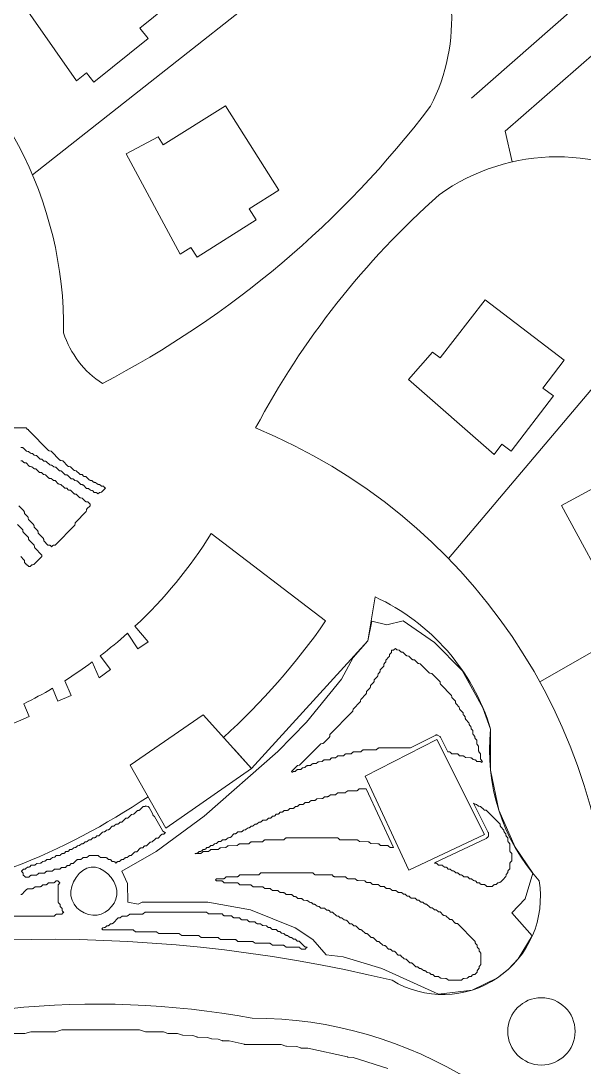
# Model space of a CAD drawing. Header units: inches. Extents: x 36 to 190, y -75 to 56.
# Drawn here: x 57.06 to 64.81, y 30.96 to 45.33 of the extents above; entities that cross this region are included whole.
import ezdxf

# ---------------------------------------------------------------- set-up
doc = ezdxf.new("R2010")
doc.units = ezdxf.units.IN
for name, color, linetype, lineweight in [('01_ORIGINAL_CAD', 7, 'Continuous', 20), ('02_APPROVED_PDF_OUTLINES', 7, 'Continuous', 15), ('03_ADDED_AREAS_SAME_COMPOSITION', 7, 'Continuous', 15), ('04_APPROVED_PERIMETER', 7, 'Continuous', 15)]:
    doc.layers.add(name, color=color, linetype=linetype, lineweight=lineweight)

# ---------------------------------------------------------------- blocks, each defined once
blk = doc.blocks.new('01_SCALLOP')
at = {"layer": '01_ORIGINAL_CAD'}
for points in [[(63.257, 44.272), (68.329, 48.719), (68.329, 49.231), (68.73, 49.6), (69.33, 49.6), (71.442, 51.512), (71.442, 50.696), (69.711, 49.177), (69.725, 48.651), (69.304, 48.218), (68.761, 48.218), (63.72, 43.82), (63.817, 43.397)], [(62.206, 47.145), (57.223, 43.22)], [(66.604, 42.276), (62.941, 37.945)], [(69.006, 38.995), (64.196, 36.253)], [(58.528, 36.918), (58.67, 36.704), (58.814, 36.799), (58.632, 37.014)], [(58.043, 36.524), (58.141, 36.305), (58.295, 36.419), (58.155, 36.608)], [(57.496, 36.162), (57.572, 35.985), (57.754, 36.063), (57.668, 36.267)], [(56.812, 35.811), (56.853, 35.634), (57.179, 35.773), (57.105, 35.949)], [(58.564, 35.106), (59.058, 34.241), (60.235, 35.059), (59.57, 35.799), (58.564, 35.106)]]:
    blk.add_lwpolyline(points, dxfattribs=at)
for points in [[(57.426, 45.973), (58.218, 46.601), (59.075, 45.534), (58.699, 45.232), (58.811, 45.092), (58.066, 44.493), (57.966, 44.618), (57.83, 44.508), (56.934, 45.791), (57.343, 46.076)], [(59.019, 43.63), (59.878, 44.165), (60.608, 43.006), (60.2, 42.749), (60.296, 42.598), (59.487, 42.088), (59.402, 42.222), (59.254, 42.129), (58.511, 43.505), (58.949, 43.742)], [(62.827, 40.702), (63.445, 41.502), (64.534, 40.672), (64.241, 40.288), (64.384, 40.18), (63.804, 39.42), (63.677, 39.516), (63.571, 39.377), (62.394, 40.407), (62.722, 40.782)], [(65.006, 38.799), (65.865, 39.334), (66.595, 38.175), (66.187, 37.918), (66.283, 37.767), (65.474, 37.257), (65.389, 37.391), (65.242, 37.298), (64.498, 38.674), (64.936, 38.911)], [(61.796, 34.957), (62.78, 35.461), (63.435, 34.152), (62.399, 33.663)]]:
    blk.add_lwpolyline(points, close=True, dxfattribs=at)
for points in [[(50.14, 46.014, -0.546754), (57.65, 41.045, 0.171391), (58.184, 40.351, 0.171391)], [(60.29, 39.74, -0.089338), (62.813, 42.944, -0.322066), (66.051, 42.944, -0.030946), (69.111, 38.833, -0.044664), (70.78, 33.554, -0.301674), (68.967, 31.144, -0.082145), (65.591, 31.078)], [(60.29, 39.74, -0.300089), (65.18, 32.538)], [(59.849, 35.488, 0.057164), (61.253, 37.088), (59.681, 38.289, -0.064319), (58.632, 37.014, -0.064319)], [(59.998, 35.322), (60.235, 35.059), (61.831, 36.816), (61.933, 37.418, -0.214593), (63.522, 35.602, 0.212382), (64.188, 33.517, -0.642649), (62.166, 32.15, 0.132984), (51.615, 31.858, -0.471407), (50.913, 32.245)], [(58.528, 36.918, -0.018836), (58.155, 36.608, -0.018836)], [(58.043, 36.524, -0.017658), (57.668, 36.267, -0.017658)], [(57.496, 36.162, -0.017305), (57.105, 35.949, -0.017305)], [(56.959, 33.703, 0.056142), (58.811, 34.673)], [(53.65, 30.945, -0.14301), (60.243, 31.63, -0.286424), (65.36, 28.431), (66.481, 23.89, -0.272091), (64.9, 18.954), (63.661, 17.533)]]:
    blk.add_lwpolyline(points, format="xyb", dxfattribs=at)
blk.add_circle((64.22, 31.448), 0.463, dxfattribs=at)
for centre, radius, start, end in [((60.387, 45.356), 2.599, 332.6099, 36.0186), ((51.961, 52.291), 13.465, 297.5281, 322.8549)]:
    blk.add_arc(centre, radius, start, end, dxfattribs=at)
at = {"layer": '02_APPROVED_PDF_OUTLINES'}
for points in [[(56.803, 39.742), (57.134, 39.742), (57.151, 39.725), (57.154, 39.723), (57.157, 39.721), (57.159, 39.719), (57.163, 39.718), (57.166, 39.718), (57.168, 39.718), (57.169, 39.713), (57.17, 39.709), (57.171, 39.706), (57.173, 39.703), (57.175, 39.7), (57.441, 39.432), (57.444, 39.43), (57.447, 39.428), (57.449, 39.426), (57.452, 39.425), (57.456, 39.425), (57.478, 39.421), (57.601, 39.298), (57.603, 39.296), (57.606, 39.294), (57.609, 39.292), (57.612, 39.291), (57.615, 39.291), (57.638, 39.287), (57.71, 39.215), (57.712, 39.213), (57.715, 39.211), (57.718, 39.21), (57.722, 39.209), (57.725, 39.208), (57.745, 39.206), (57.789, 39.162), (57.792, 39.159), (57.795, 39.158), (57.798, 39.156), (57.801, 39.155), (57.805, 39.155), (57.824, 39.153), (57.869, 39.108), (57.872, 39.106), (57.875, 39.104), (57.878, 39.102), (57.881, 39.101), (57.885, 39.101), (57.905, 39.099), (57.925, 39.079), (57.928, 39.077), (57.931, 39.075), (57.934, 39.074), (57.938, 39.073), (57.941, 39.073), (57.958, 39.072), (58.002, 39.028), (58.005, 39.025), (58.008, 39.024), (58.011, 39.022), (58.014, 39.021), (58.017, 39.02), (58.037, 39.019), (58.058, 38.999), (58.061, 38.997), (58.064, 38.995), (58.067, 38.994), (58.071, 38.993), (58.074, 38.992), (58.091, 38.991), (58.111, 38.972), (58.114, 38.97), (58.117, 38.968), (58.12, 38.967), (58.124, 38.966), (58.127, 38.965), (58.144, 38.965), (58.161, 38.947), (58.164, 38.945), (58.167, 38.943), (58.17, 38.942), (58.173, 38.941), (58.177, 38.94), (58.197, 38.938), (58.215, 38.92), (58.217, 38.918), (58.22, 38.916), (58.223, 38.915), (58.226, 38.914), (58.227, 38.914), (58.227, 38.913), (58.171, 38.856), (58.154, 38.855), (58.151, 38.855), (58.147, 38.854), (58.144, 38.852), (58.141, 38.851), (58.138, 38.848), (58.122, 38.833), (58.108, 38.847), (58.105, 38.849), (58.102, 38.851), (58.099, 38.852), (58.096, 38.853), (58.092, 38.854), (58.072, 38.855), (58.051, 38.875), (58.049, 38.877), (58.046, 38.879), (58.042, 38.881), (58.039, 38.882), (58.035, 38.882), (58.019, 38.883), (57.998, 38.902), (57.996, 38.904), (57.992, 38.906), (57.989, 38.907), (57.986, 38.908), (57.982, 38.909), (57.966, 38.909), (57.922, 38.954), (57.919, 38.956), (57.916, 38.958), (57.913, 38.959), (57.91, 38.96), (57.906, 38.961), (57.887, 38.963), (57.842, 39.007), (57.839, 39.01), (57.836, 39.011), (57.833, 39.013), (57.83, 39.014), (57.826, 39.014), (57.806, 39.016), (57.786, 39.036), (57.783, 39.038), (57.78, 39.04), (57.777, 39.041), (57.773, 39.042), (57.77, 39.043), (57.753, 39.043), (57.709, 39.088), (57.706, 39.09), (57.703, 39.092), (57.7, 39.093), (57.697, 39.094), (57.694, 39.095), (57.674, 39.097), (57.626, 39.143), (57.624, 39.145), (57.622, 39.147), (57.619, 39.148), (57.616, 39.149), (57.613, 39.15), (57.61, 39.15), (57.594, 39.151), (57.55, 39.195), (57.547, 39.197), (57.544, 39.199), (57.541, 39.201), (57.538, 39.202), (57.534, 39.202), (57.514, 39.204), (57.493, 39.224), (57.491, 39.226), (57.488, 39.228), (57.484, 39.229), (57.481, 39.23), (57.477, 39.23), (57.461, 39.231), (57.417, 39.275), (57.414, 39.278), (57.411, 39.28), (57.408, 39.281), (57.405, 39.282), (57.401, 39.283), (57.381, 39.284), (57.36, 39.304), (57.358, 39.306), (57.355, 39.308), (57.351, 39.31), (57.348, 39.31), (57.344, 39.311), (57.328, 39.312), (57.284, 39.356), (57.281, 39.358), (57.278, 39.36), (57.275, 39.361), (57.272, 39.362), (57.268, 39.363), (57.248, 39.365), (57.228, 39.384), (57.225, 39.387), (57.222, 39.389), (57.218, 39.39), (57.215, 39.391), (57.211, 39.391), (57.195, 39.392), (57.174, 39.411), (57.172, 39.414), (57.169, 39.415), (57.165, 39.417), (57.162, 39.418), (57.158, 39.418), (57.142, 39.419), (57.098, 39.463), (57.095, 39.465), (57.092, 39.467), (57.089, 39.469), (57.086, 39.47), (57.082, 39.47), (57.062, 39.472)], [(57.017, 38.414), (57.088, 38.341), (57.092, 38.318), (57.092, 38.315), (57.093, 38.312), (57.095, 38.309), (57.096, 38.307), (57.099, 38.304), (57.168, 38.235), (57.169, 38.215), (57.17, 38.211), (57.171, 38.208), (57.172, 38.205), (57.174, 38.202), (57.176, 38.199), (57.247, 38.127), (57.249, 38.107), (57.25, 38.104), (57.251, 38.101), (57.252, 38.098), (57.254, 38.095), (57.256, 38.092), (57.353, 37.994), (57.353, 37.973), (57.243, 37.862), (57.227, 37.861), (57.224, 37.861), (57.22, 37.86), (57.217, 37.859), (57.214, 37.857), (57.211, 37.855), (57.191, 37.836), (57.171, 37.836), (57.154, 37.853), (57.151, 37.855), (57.149, 37.857), (57.146, 37.858), (57.143, 37.859), (57.139, 37.86), (57.139, 37.86), (57.139, 37.861), (57.138, 37.864), (57.137, 37.867), (57.136, 37.87), (57.134, 37.873), (57.132, 37.875), (57.114, 37.893), (57.112, 37.913), (57.112, 37.917), (57.111, 37.92), (57.109, 37.923), (57.107, 37.926), (57.105, 37.929), (57.061, 37.974)], [(57.061, 39.288), (57.081, 39.286), (57.102, 39.267), (57.105, 39.264), (57.108, 39.263), (57.111, 39.261), (57.115, 39.26), (57.118, 39.26), (57.135, 39.259), (57.179, 39.215), (57.181, 39.213), (57.184, 39.211), (57.187, 39.209), (57.191, 39.208), (57.194, 39.208), (57.214, 39.206), (57.235, 39.186), (57.238, 39.184), (57.241, 39.182), (57.244, 39.181), (57.248, 39.18), (57.251, 39.179), (57.267, 39.179), (57.312, 39.135), (57.314, 39.132), (57.317, 39.13), (57.32, 39.129), (57.324, 39.128), (57.327, 39.127), (57.347, 39.126), (57.368, 39.106), (57.371, 39.104), (57.374, 39.102), (57.377, 39.1), (57.38, 39.099), (57.384, 39.099), (57.4, 39.098), (57.445, 39.054), (57.447, 39.052), (57.45, 39.05), (57.453, 39.048), (57.457, 39.047), (57.46, 39.047), (57.48, 39.045), (57.501, 39.025), (57.504, 39.023), (57.507, 39.021), (57.51, 39.02), (57.513, 39.019), (57.517, 39.019), (57.533, 39.018), (57.577, 38.974), (57.58, 38.971), (57.583, 38.97), (57.586, 38.968), (57.589, 38.967), (57.593, 38.966), (57.612, 38.965), (57.657, 38.92), (57.66, 38.918), (57.663, 38.916), (57.666, 38.914), (57.669, 38.913), (57.673, 38.913), (57.693, 38.911), (57.713, 38.891), (57.716, 38.889), (57.719, 38.887), (57.722, 38.886), (57.726, 38.885), (57.729, 38.885), (57.746, 38.884), (57.79, 38.84), (57.793, 38.837), (57.796, 38.835), (57.799, 38.834), (57.802, 38.833), (57.805, 38.832), (57.825, 38.831), (57.87, 38.786), (57.872, 38.784), (57.875, 38.782), (57.878, 38.78), (57.882, 38.779), (57.885, 38.779), (57.905, 38.777), (57.949, 38.732), (57.952, 38.73), (57.955, 38.728), (57.958, 38.727), (57.962, 38.726), (57.965, 38.725), (57.985, 38.723), (58.015, 38.692), (58.015, 38.672), (57.972, 38.627), (57.97, 38.625), (57.968, 38.622), (57.966, 38.619), (57.965, 38.615), (57.965, 38.612), (57.963, 38.592), (57.815, 38.442), (57.813, 38.439), (57.811, 38.437), (57.81, 38.434), (57.809, 38.431), (57.808, 38.427), (57.805, 38.404), (57.535, 38.131), (57.519, 38.13), (57.515, 38.13), (57.512, 38.129), (57.508, 38.127), (57.505, 38.125), (57.503, 38.123), (57.486, 38.107), (57.469, 38.123), (57.466, 38.125), (57.463, 38.127), (57.46, 38.129), (57.456, 38.13), (57.453, 38.13), (57.436, 38.131), (57.379, 38.189), (57.377, 38.209), (57.376, 38.212), (57.375, 38.216), (57.374, 38.219), (57.372, 38.222), (57.37, 38.224), (57.299, 38.296), (57.299, 38.313), (57.298, 38.316), (57.298, 38.318), (57.297, 38.321), (57.295, 38.324), (57.294, 38.327), (57.292, 38.329), (57.246, 38.377), (57.244, 38.397), (57.243, 38.4), (57.242, 38.403), (57.241, 38.407), (57.239, 38.409), (57.237, 38.412), (57.166, 38.484), (57.165, 38.5), (57.165, 38.503), (57.164, 38.506), (57.163, 38.509), (57.162, 38.512), (57.16, 38.514), (57.158, 38.517), (57.113, 38.564), (57.111, 38.584), (57.11, 38.588), (57.109, 38.591), (57.108, 38.594), (57.106, 38.597), (57.104, 38.6), (57.033, 38.672)], [(57.063, 33.328), (57.066, 33.328), (57.069, 33.329), (57.072, 33.33), (57.075, 33.332), (57.078, 33.333), (57.08, 33.335), (57.113, 33.368), (57.115, 33.37), (57.117, 33.373), (57.119, 33.376), (57.12, 33.379), (57.121, 33.383), (57.121, 33.383), (57.121, 33.384), (57.125, 33.384), (57.128, 33.385), (57.131, 33.387), (57.133, 33.388), (57.136, 33.391), (57.153, 33.408), (57.219, 33.408), (57.222, 33.408), (57.225, 33.409), (57.228, 33.41), (57.231, 33.411), (57.233, 33.412), (57.235, 33.414), (57.258, 33.435), (57.325, 33.435), (57.328, 33.435), (57.331, 33.436), (57.334, 33.437), (57.337, 33.438), (57.339, 33.439), (57.342, 33.441), (57.365, 33.462), (57.408, 33.463), (57.411, 33.463), (57.414, 33.464), (57.417, 33.465), (57.42, 33.466), (57.422, 33.468), (57.425, 33.47), (57.444, 33.488), (57.511, 33.489), (57.514, 33.489), (57.517, 33.489), (57.52, 33.49), (57.522, 33.492), (57.525, 33.493), (57.527, 33.495), (57.55, 33.515), (57.571, 33.515), (57.588, 33.498), (57.59, 33.496), (57.593, 33.494), (57.596, 33.493), (57.599, 33.492), (57.6, 33.492), (57.6, 33.49), (57.58, 33.464), (57.578, 33.461), (57.576, 33.458), (57.575, 33.455), (57.574, 33.451), (57.574, 33.448), (57.575, 33.23), (57.575, 33.227), (57.576, 33.223), (57.577, 33.22), (57.579, 33.217), (57.581, 33.214), (57.602, 33.19), (57.604, 33.169), (57.604, 33.166), (57.605, 33.162), (57.607, 33.159), (57.608, 33.156), (57.611, 33.154), (57.629, 33.135), (57.63, 33.115), (57.631, 33.112), (57.632, 33.109), (57.633, 33.106), (57.635, 33.103), (57.637, 33.1), (57.654, 33.083), (57.654, 33.082), (57.653, 33.082), (57.65, 33.081), (57.647, 33.079), (57.644, 33.078), (57.642, 33.076), (57.625, 33.058), (57.559, 33.058), (57.556, 33.058), (57.553, 33.057), (57.55, 33.057), (57.547, 33.055), (57.545, 33.054), (57.542, 33.052), (57.519, 33.032), (56.606, 33.031)]]:
    blk.add_lwpolyline(points, dxfattribs=at)
for points in [[(60.784, 35.018), (60.867, 35.103), (60.89, 35.106), (60.893, 35.107), (60.896, 35.108), (60.899, 35.109), (60.902, 35.111), (60.904, 35.113), (61.185, 35.398), (61.208, 35.402), (61.211, 35.402), (61.214, 35.403), (61.217, 35.405), (61.22, 35.407), (61.222, 35.409), (61.304, 35.492), (61.306, 35.494), (61.308, 35.497), (61.309, 35.5), (61.31, 35.504), (61.311, 35.507), (61.312, 35.527), (61.62, 35.838), (61.622, 35.841), (61.623, 35.844), (61.625, 35.846), (61.626, 35.849), (61.627, 35.853), (61.63, 35.876), (61.727, 35.975), (61.73, 35.978), (61.731, 35.981), (61.733, 35.984), (61.734, 35.987), (61.734, 35.99), (61.736, 36.01), (61.807, 36.082), (61.809, 36.085), (61.811, 36.088), (61.812, 36.091), (61.813, 36.094), (61.814, 36.098), (61.816, 36.118), (61.861, 36.166), (61.863, 36.168), (61.865, 36.171), (61.866, 36.173), (61.867, 36.176), (61.868, 36.179), (61.868, 36.182), (61.869, 36.199), (61.913, 36.244), (61.915, 36.246), (61.917, 36.249), (61.918, 36.252), (61.919, 36.256), (61.92, 36.259), (61.921, 36.279), (61.966, 36.324), (61.968, 36.327), (61.97, 36.33), (61.971, 36.333), (61.972, 36.336), (61.973, 36.34), (61.974, 36.36), (61.994, 36.381), (61.996, 36.384), (61.998, 36.387), (61.999, 36.39), (62, 36.393), (62.001, 36.397), (62.001, 36.414), (62.045, 36.458), (62.047, 36.461), (62.049, 36.464), (62.051, 36.467), (62.052, 36.47), (62.052, 36.474), (62.054, 36.494), (62.073, 36.515), (62.075, 36.518), (62.077, 36.521), (62.079, 36.524), (62.08, 36.528), (62.08, 36.531), (62.081, 36.548), (62.124, 36.593), (62.127, 36.595), (62.128, 36.598), (62.13, 36.601), (62.131, 36.605), (62.131, 36.608), (62.133, 36.628), (62.153, 36.649), (62.155, 36.652), (62.157, 36.655), (62.158, 36.658), (62.159, 36.662), (62.159, 36.665), (62.16, 36.682), (62.164, 36.686), (62.18, 36.687), (62.184, 36.687), (62.187, 36.688), (62.191, 36.69), (62.194, 36.692), (62.196, 36.694), (62.213, 36.71), (62.227, 36.696), (62.23, 36.693), (62.233, 36.692), (62.236, 36.69), (62.239, 36.689), (62.242, 36.689), (62.262, 36.687), (62.283, 36.667), (62.286, 36.665), (62.289, 36.663), (62.292, 36.662), (62.296, 36.661), (62.299, 36.66), (62.316, 36.66), (62.36, 36.615), (62.362, 36.613), (62.365, 36.611), (62.369, 36.61), (62.372, 36.609), (62.375, 36.608), (62.395, 36.606), (62.44, 36.562), (62.442, 36.559), (62.445, 36.558), (62.448, 36.556), (62.452, 36.555), (62.455, 36.555), (62.475, 36.553), (62.519, 36.508), (62.522, 36.506), (62.525, 36.504), (62.528, 36.502), (62.531, 36.501), (62.535, 36.501), (62.554, 36.499), (62.677, 36.376), (62.679, 36.374), (62.682, 36.372), (62.684, 36.371), (62.688, 36.37), (62.691, 36.369), (62.713, 36.366), (62.826, 36.252), (62.829, 36.229), (62.83, 36.226), (62.831, 36.223), (62.832, 36.22), (62.834, 36.217), (62.836, 36.215), (62.985, 36.065), (62.987, 36.045), (62.987, 36.042), (62.988, 36.038), (62.99, 36.035), (62.992, 36.032), (62.994, 36.03), (63.038, 35.985), (63.04, 35.965), (63.04, 35.961), (63.041, 35.958), (63.043, 35.955), (63.045, 35.952), (63.047, 35.949), (63.091, 35.904), (63.093, 35.884), (63.094, 35.881), (63.095, 35.877), (63.096, 35.874), (63.098, 35.871), (63.1, 35.869), (63.144, 35.824), (63.145, 35.807), (63.145, 35.804), (63.146, 35.8), (63.148, 35.797), (63.149, 35.794), (63.152, 35.791), (63.171, 35.77), (63.173, 35.75), (63.174, 35.746), (63.175, 35.743), (63.176, 35.74), (63.178, 35.737), (63.18, 35.735), (63.224, 35.69), (63.225, 35.673), (63.225, 35.67), (63.226, 35.666), (63.228, 35.663), (63.229, 35.66), (63.232, 35.657), (63.251, 35.636), (63.253, 35.616), (63.253, 35.612), (63.254, 35.609), (63.256, 35.606), (63.258, 35.603), (63.26, 35.6), (63.277, 35.583), (63.278, 35.539), (63.278, 35.536), (63.279, 35.533), (63.28, 35.531), (63.281, 35.528), (63.283, 35.525), (63.285, 35.523), (63.305, 35.502), (63.306, 35.482), (63.307, 35.478), (63.308, 35.475), (63.309, 35.472), (63.311, 35.469), (63.313, 35.466), (63.331, 35.449), (63.332, 35.405), (63.332, 35.402), (63.332, 35.399), (63.333, 35.396), (63.335, 35.394), (63.336, 35.391), (63.338, 35.389), (63.357, 35.369), (63.357, 35.301), (63.358, 35.298), (63.358, 35.294), (63.36, 35.291), (63.361, 35.288), (63.364, 35.285), (63.384, 35.262), (63.384, 35.194), (63.384, 35.19), (63.385, 35.187), (63.387, 35.183), (63.388, 35.18), (63.39, 35.178), (63.411, 35.154), (63.411, 35.154), (63.41, 35.154), (63.407, 35.152), (63.404, 35.151), (63.401, 35.148), (63.397, 35.144), (63.39, 35.15), (63.387, 35.152), (63.384, 35.154), (63.381, 35.155), (63.378, 35.156), (63.374, 35.156), (63.334, 35.156), (63.317, 35.173), (63.315, 35.176), (63.312, 35.177), (63.309, 35.179), (63.305, 35.18), (63.302, 35.18), (63.282, 35.182), (63.261, 35.202), (63.259, 35.204), (63.256, 35.206), (63.253, 35.207), (63.25, 35.208), (63.247, 35.209), (63.244, 35.209), (63.175, 35.21), (63.155, 35.229), (63.153, 35.231), (63.15, 35.232), (63.147, 35.234), (63.144, 35.235), (63.141, 35.235), (63.138, 35.236), (63.095, 35.236), (63.075, 35.255), (63.073, 35.257), (63.07, 35.259), (63.067, 35.26), (63.064, 35.261), (63.061, 35.262), (63.058, 35.262), (62.989, 35.263), (62.969, 35.282), (62.967, 35.284), (62.964, 35.286), (62.961, 35.287), (62.959, 35.288), (62.956, 35.289), (62.953, 35.289), (62.933, 35.29), (62.832, 35.491), (62.83, 35.494), (62.828, 35.497), (62.826, 35.499), (62.824, 35.501), (62.821, 35.502), (62.789, 35.519), (62.785, 35.52), (62.782, 35.521), (62.779, 35.521), (62.776, 35.521), (62.772, 35.521), (62.769, 35.52), (62.766, 35.519), (62.418, 35.344), (61.99, 35.343), (61.987, 35.343), (61.983, 35.342), (61.98, 35.341), (61.977, 35.34), (61.974, 35.338), (61.949, 35.316), (61.775, 35.316), (61.772, 35.316), (61.769, 35.315), (61.766, 35.314), (61.763, 35.313), (61.761, 35.311), (61.758, 35.31), (61.736, 35.289), (61.642, 35.289), (61.639, 35.289), (61.636, 35.288), (61.633, 35.287), (61.631, 35.286), (61.628, 35.284), (61.626, 35.283), (61.603, 35.262), (61.536, 35.262), (61.533, 35.262), (61.53, 35.261), (61.527, 35.26), (61.525, 35.259), (61.522, 35.258), (61.52, 35.256), (61.497, 35.235), (61.427, 35.234), (61.424, 35.234), (61.421, 35.233), (61.418, 35.232), (61.415, 35.231), (61.412, 35.229), (61.41, 35.227), (61.39, 35.208), (61.347, 35.207), (61.344, 35.207), (61.341, 35.206), (61.338, 35.205), (61.335, 35.204), (61.333, 35.202), (61.33, 35.2), (61.311, 35.181), (61.241, 35.18), (61.238, 35.18), (61.235, 35.18), (61.232, 35.179), (61.229, 35.177), (61.227, 35.176), (61.224, 35.174), (61.205, 35.155), (61.165, 35.154), (61.162, 35.154), (61.159, 35.154), (61.156, 35.153), (61.153, 35.151), (61.151, 35.15), (61.148, 35.148), (61.125, 35.128), (61.082, 35.127), (61.079, 35.126), (61.076, 35.126), (61.073, 35.125), (61.07, 35.123), (61.068, 35.122), (61.065, 35.12), (61.045, 35.101), (61.002, 35.1), (60.999, 35.099), (60.996, 35.099), (60.993, 35.098), (60.991, 35.096), (60.988, 35.095), (60.986, 35.093), (60.965, 35.073), (60.945, 35.071), (60.942, 35.071), (60.938, 35.07), (60.935, 35.068), (60.932, 35.066), (60.93, 35.064), (60.912, 35.047), (60.87, 35.046), (60.867, 35.046), (60.864, 35.045), (60.861, 35.044), (60.858, 35.043), (60.855, 35.041), (60.853, 35.039), (60.833, 35.02), (60.816, 35.019), (60.813, 35.019), (60.809, 35.018), (60.806, 35.016), (60.803, 35.015), (60.8, 35.012), (60.796, 35.009), (60.793, 35.012), (60.79, 35.015), (60.787, 35.016), (60.784, 35.018)], [(59.458, 33.889), (59.462, 33.893), (59.478, 33.894), (59.482, 33.894), (59.485, 33.895), (59.488, 33.896), (59.491, 33.898), (59.494, 33.901), (59.515, 33.92), (59.535, 33.922), (59.538, 33.923), (59.542, 33.924), (59.545, 33.925), (59.548, 33.927), (59.55, 33.929), (59.568, 33.947), (59.584, 33.947), (59.588, 33.948), (59.591, 33.949), (59.594, 33.95), (59.598, 33.952), (59.6, 33.954), (59.621, 33.974), (59.637, 33.974), (59.641, 33.975), (59.644, 33.976), (59.648, 33.977), (59.651, 33.979), (59.653, 33.981), (59.674, 34), (59.69, 34.001), (59.694, 34.002), (59.697, 34.003), (59.701, 34.004), (59.704, 34.006), (59.706, 34.008), (59.727, 34.027), (59.743, 34.028), (59.747, 34.028), (59.75, 34.029), (59.754, 34.031), (59.757, 34.033), (59.759, 34.035), (59.78, 34.055), (59.8, 34.056), (59.803, 34.057), (59.807, 34.058), (59.81, 34.059), (59.813, 34.061), (59.815, 34.064), (59.833, 34.081), (59.875, 34.082), (59.878, 34.082), (59.881, 34.083), (59.884, 34.084), (59.887, 34.085), (59.89, 34.087), (59.892, 34.089), (59.913, 34.108), (59.933, 34.11), (59.936, 34.111), (59.939, 34.112), (59.943, 34.113), (59.946, 34.115), (59.948, 34.117), (59.992, 34.162), (60.008, 34.162), (60.012, 34.163), (60.016, 34.164), (60.019, 34.165), (60.022, 34.167), (60.025, 34.169), (60.045, 34.188), (60.088, 34.189), (60.091, 34.19), (60.094, 34.19), (60.096, 34.191), (60.099, 34.193), (60.102, 34.194), (60.104, 34.196), (60.124, 34.215), (60.141, 34.216), (60.145, 34.217), (60.148, 34.218), (60.151, 34.219), (60.154, 34.221), (60.157, 34.223), (60.177, 34.242), (60.194, 34.243), (60.198, 34.244), (60.201, 34.244), (60.204, 34.246), (60.208, 34.248), (60.21, 34.25), (60.23, 34.269), (60.247, 34.27), (60.251, 34.27), (60.254, 34.271), (60.257, 34.273), (60.261, 34.275), (60.263, 34.277), (60.284, 34.296), (60.3, 34.297), (60.304, 34.297), (60.307, 34.298), (60.311, 34.3), (60.314, 34.301), (60.316, 34.304), (60.337, 34.323), (60.357, 34.325), (60.36, 34.326), (60.364, 34.327), (60.367, 34.328), (60.37, 34.33), (60.372, 34.332), (60.39, 34.35), (60.432, 34.351), (60.435, 34.351), (60.438, 34.352), (60.441, 34.353), (60.444, 34.354), (60.447, 34.356), (60.449, 34.358), (60.469, 34.377), (60.486, 34.378), (60.489, 34.378), (60.493, 34.379), (60.496, 34.38), (60.499, 34.382), (60.502, 34.384), (60.522, 34.404), (60.539, 34.404), (60.542, 34.405), (60.546, 34.406), (60.549, 34.407), (60.552, 34.409), (60.555, 34.411), (60.575, 34.431), (60.592, 34.431), (60.596, 34.432), (60.599, 34.433), (60.602, 34.434), (60.605, 34.436), (60.608, 34.438), (60.629, 34.458), (60.649, 34.46), (60.652, 34.46), (60.655, 34.461), (60.659, 34.463), (60.662, 34.465), (60.664, 34.467), (60.681, 34.484), (60.724, 34.485), (60.727, 34.485), (60.73, 34.486), (60.733, 34.487), (60.736, 34.488), (60.738, 34.49), (60.741, 34.492), (60.761, 34.511), (60.804, 34.512), (60.807, 34.512), (60.81, 34.513), (60.813, 34.514), (60.815, 34.515), (60.818, 34.517), (60.82, 34.519), (60.841, 34.539), (60.861, 34.54), (60.864, 34.541), (60.868, 34.542), (60.871, 34.543), (60.874, 34.545), (60.876, 34.548), (60.893, 34.565), (60.933, 34.565), (60.936, 34.565), (60.939, 34.566), (60.942, 34.567), (60.945, 34.568), (60.947, 34.569), (60.949, 34.571), (60.972, 34.592), (61.016, 34.593), (61.019, 34.593), (61.022, 34.594), (61.025, 34.595), (61.028, 34.596), (61.03, 34.598), (61.032, 34.6), (61.052, 34.619), (61.095, 34.62), (61.098, 34.62), (61.101, 34.62), (61.104, 34.621), (61.107, 34.623), (61.11, 34.624), (61.112, 34.626), (61.132, 34.645), (61.201, 34.646), (61.204, 34.647), (61.207, 34.647), (61.21, 34.648), (61.213, 34.65), (61.216, 34.651), (61.218, 34.653), (61.238, 34.672), (61.281, 34.673), (61.284, 34.674), (61.287, 34.674), (61.29, 34.675), (61.293, 34.677), (61.295, 34.678), (61.298, 34.68), (61.318, 34.699), (61.384, 34.699), (61.387, 34.7), (61.39, 34.7), (61.393, 34.701), (61.396, 34.702), (61.398, 34.704), (61.4, 34.706), (61.423, 34.726), (61.517, 34.726), (61.52, 34.727), (61.523, 34.727), (61.525, 34.728), (61.528, 34.729), (61.531, 34.731), (61.533, 34.733), (61.556, 34.753), (61.676, 34.753), (61.679, 34.753), (61.682, 34.754), (61.685, 34.755), (61.687, 34.756), (61.69, 34.758), (61.692, 34.76), (61.715, 34.78), (61.812, 34.78), (62.188, 33.973), (62.188, 33.973), (62.185, 33.974), (62.182, 33.974), (62.141, 33.974), (62.119, 33.995), (62.116, 33.997), (62.114, 33.998), (62.111, 33.999), (62.108, 34), (62.105, 34.001), (62.102, 34.001), (62.009, 34.001), (61.989, 34.02), (61.987, 34.022), (61.984, 34.024), (61.981, 34.025), (61.978, 34.026), (61.975, 34.027), (61.972, 34.027), (61.876, 34.028), (61.853, 34.048), (61.851, 34.05), (61.848, 34.052), (61.845, 34.053), (61.842, 34.054), (61.839, 34.054), (61.836, 34.054), (61.717, 34.055), (61.694, 34.075), (61.691, 34.077), (61.689, 34.078), (61.686, 34.08), (61.683, 34.08), (61.68, 34.081), (61.677, 34.081), (61.45, 34.081), (61.424, 34.102), (61.422, 34.104), (61.419, 34.106), (61.415, 34.107), (61.412, 34.108), (61.409, 34.108), (60.718, 34.108), (60.715, 34.107), (60.712, 34.107), (60.708, 34.105), (60.705, 34.104), (60.703, 34.102), (60.677, 34.081), (60.424, 34.08), (60.421, 34.08), (60.418, 34.079), (60.415, 34.079), (60.412, 34.077), (60.409, 34.076), (60.407, 34.074), (60.384, 34.054), (60.238, 34.053), (60.235, 34.053), (60.232, 34.053), (60.229, 34.052), (60.226, 34.05), (60.224, 34.049), (60.221, 34.047), (60.199, 34.027), (60.079, 34.026), (60.076, 34.026), (60.073, 34.026), (60.07, 34.025), (60.067, 34.023), (60.064, 34.022), (60.062, 34.02), (60.039, 34), (59.919, 33.999), (59.916, 33.999), (59.913, 33.999), (59.911, 33.998), (59.908, 33.996), (59.905, 33.995), (59.903, 33.993), (59.88, 33.973), (59.813, 33.972), (59.81, 33.972), (59.807, 33.972), (59.804, 33.971), (59.802, 33.97), (59.799, 33.968), (59.797, 33.966), (59.774, 33.946), (59.681, 33.945), (59.678, 33.945), (59.675, 33.945), (59.672, 33.944), (59.669, 33.943), (59.666, 33.941), (59.664, 33.939), (59.641, 33.919), (59.574, 33.919), (59.571, 33.918), (59.568, 33.918), (59.566, 33.917), (59.563, 33.916), (59.56, 33.914), (59.558, 33.912), (59.535, 33.892), (59.468, 33.892), (59.465, 33.891), (59.461, 33.891)], [(57.07, 33.652), (57.071, 33.652), (57.074, 33.654), (57.077, 33.655), (57.08, 33.657), (57.082, 33.659), (57.1, 33.676), (57.116, 33.677), (57.12, 33.678), (57.123, 33.678), (57.126, 33.68), (57.129, 33.682), (57.132, 33.684), (57.152, 33.703), (57.169, 33.704), (57.173, 33.704), (57.176, 33.705), (57.179, 33.707), (57.182, 33.709), (57.185, 33.711), (57.205, 33.73), (57.245, 33.73), (57.248, 33.73), (57.251, 33.731), (57.254, 33.732), (57.256, 33.733), (57.259, 33.735), (57.261, 33.736), (57.284, 33.757), (57.328, 33.758), (57.331, 33.758), (57.334, 33.759), (57.337, 33.76), (57.339, 33.761), (57.342, 33.763), (57.344, 33.765), (57.365, 33.784), (57.385, 33.786), (57.388, 33.787), (57.392, 33.788), (57.395, 33.789), (57.398, 33.791), (57.4, 33.793), (57.418, 33.811), (57.46, 33.812), (57.463, 33.812), (57.466, 33.812), (57.469, 33.813), (57.472, 33.815), (57.475, 33.817), (57.477, 33.818), (57.498, 33.838), (57.518, 33.84), (57.521, 33.841), (57.524, 33.842), (57.528, 33.843), (57.53, 33.845), (57.533, 33.847), (57.55, 33.864), (57.593, 33.865), (57.596, 33.866), (57.599, 33.866), (57.602, 33.867), (57.605, 33.869), (57.607, 33.87), (57.61, 33.872), (57.63, 33.892), (57.647, 33.892), (57.65, 33.893), (57.654, 33.894), (57.657, 33.895), (57.66, 33.897), (57.663, 33.899), (57.683, 33.918), (57.7, 33.919), (57.703, 33.92), (57.707, 33.92), (57.71, 33.922), (57.713, 33.924), (57.716, 33.926), (57.736, 33.945), (57.753, 33.946), (57.756, 33.946), (57.76, 33.947), (57.763, 33.949), (57.766, 33.951), (57.769, 33.953), (57.789, 33.972), (57.806, 33.973), (57.809, 33.973), (57.813, 33.974), (57.816, 33.976), (57.819, 33.978), (57.822, 33.98), (57.842, 33.999), (57.859, 34), (57.862, 34), (57.866, 34.001), (57.869, 34.003), (57.872, 34.004), (57.875, 34.007), (57.895, 34.026), (57.912, 34.027), (57.915, 34.027), (57.919, 34.028), (57.922, 34.029), (57.925, 34.031), (57.928, 34.034), (57.948, 34.053), (57.965, 34.054), (57.968, 34.054), (57.972, 34.055), (57.975, 34.056), (57.978, 34.058), (57.981, 34.06), (58.001, 34.08), (58.018, 34.08), (58.021, 34.081), (58.025, 34.082), (58.028, 34.083), (58.031, 34.085), (58.034, 34.087), (58.054, 34.107), (58.071, 34.107), (58.074, 34.108), (58.078, 34.109), (58.081, 34.11), (58.084, 34.112), (58.087, 34.114), (58.108, 34.134), (58.128, 34.136), (58.131, 34.136), (58.134, 34.137), (58.138, 34.139), (58.14, 34.141), (58.143, 34.143), (58.187, 34.187), (58.203, 34.188), (58.207, 34.188), (58.21, 34.189), (58.214, 34.191), (58.217, 34.193), (58.22, 34.195), (58.24, 34.214), (58.26, 34.216), (58.264, 34.217), (58.267, 34.218), (58.27, 34.219), (58.273, 34.221), (58.276, 34.224), (58.32, 34.268), (58.336, 34.269), (58.34, 34.269), (58.343, 34.27), (58.346, 34.271), (58.349, 34.273), (58.352, 34.275), (58.372, 34.295), (58.389, 34.295), (58.393, 34.296), (58.396, 34.297), (58.399, 34.298), (58.402, 34.3), (58.405, 34.302), (58.426, 34.322), (58.446, 34.324), (58.449, 34.324), (58.453, 34.325), (58.456, 34.327), (58.459, 34.329), (58.461, 34.331), (58.506, 34.376), (58.525, 34.378), (58.529, 34.378), (58.532, 34.379), (58.535, 34.381), (58.538, 34.383), (58.541, 34.385), (58.585, 34.43), (58.605, 34.431), (58.608, 34.432), (58.612, 34.433), (58.615, 34.434), (58.618, 34.436), (58.62, 34.439), (58.665, 34.483), (58.684, 34.485), (58.688, 34.486), (58.691, 34.487), (58.694, 34.488), (58.697, 34.49), (58.7, 34.492), (58.744, 34.537), (58.76, 34.537), (58.764, 34.538), (58.767, 34.539), (58.77, 34.54), (58.773, 34.542), (58.776, 34.544), (58.779, 34.547), (58.78, 34.546), (58.783, 34.544), (58.786, 34.543), (58.789, 34.541), (58.792, 34.541), (58.815, 34.538), (58.826, 34.526), (58.874, 34.443), (58.876, 34.43), (58.876, 34.427), (58.877, 34.424), (58.879, 34.421), (58.88, 34.419), (58.882, 34.416), (58.899, 34.399), (59.008, 34.209), (59.01, 34.206), (59.012, 34.204), (59.014, 34.202), (59.016, 34.2), (59.039, 34.186), (59.042, 34.184), (59.044, 34.183), (59.047, 34.182), (59.05, 34.182), (59.051, 34.182), (59.028, 34.159), (59.009, 34.157), (59.005, 34.157), (59.002, 34.156), (58.999, 34.154), (58.996, 34.152), (58.993, 34.15), (58.949, 34.105), (58.929, 34.104), (58.926, 34.103), (58.923, 34.102), (58.919, 34.101), (58.917, 34.099), (58.914, 34.096), (58.869, 34.052), (58.85, 34.05), (58.846, 34.049), (58.843, 34.048), (58.84, 34.047), (58.837, 34.045), (58.834, 34.043), (58.79, 33.998), (58.774, 33.998), (58.771, 33.997), (58.767, 33.996), (58.764, 33.995), (58.761, 33.993), (58.758, 33.991), (58.738, 33.971), (58.721, 33.971), (58.718, 33.97), (58.715, 33.97), (58.712, 33.969), (58.709, 33.967), (58.707, 33.966), (58.705, 33.964), (58.658, 33.917), (58.638, 33.915), (58.634, 33.915), (58.631, 33.914), (58.628, 33.912), (58.625, 33.911), (58.622, 33.908), (58.578, 33.864), (58.562, 33.863), (58.558, 33.863), (58.555, 33.862), (58.552, 33.86), (58.549, 33.859), (58.546, 33.856), (58.525, 33.837), (58.505, 33.835), (58.502, 33.834), (58.498, 33.833), (58.495, 33.832), (58.492, 33.83), (58.49, 33.828), (58.472, 33.81), (58.456, 33.809), (58.452, 33.809), (58.449, 33.808), (58.446, 33.807), (58.443, 33.805), (58.44, 33.803), (58.419, 33.783), (58.399, 33.781), (58.396, 33.781), (58.392, 33.78), (58.389, 33.778), (58.386, 33.776), (58.384, 33.774), (58.37, 33.76), (58.353, 33.776), (58.35, 33.778), (58.347, 33.78), (58.344, 33.781), (58.341, 33.782), (58.337, 33.783), (58.32, 33.783), (58.3, 33.803), (58.297, 33.805), (58.294, 33.807), (58.291, 33.808), (58.287, 33.809), (58.284, 33.809), (58.267, 33.81), (58.243, 33.831), (58.241, 33.833), (58.238, 33.834), (58.236, 33.835), (58.233, 33.836), (58.23, 33.837), (58.227, 33.837), (58.16, 33.837), (58.137, 33.857), (58.135, 33.859), (58.132, 33.861), (58.129, 33.862), (58.127, 33.863), (58.124, 33.864), (58.121, 33.864), (58.008, 33.864), (58.005, 33.864), (58.002, 33.863), (58, 33.862), (57.997, 33.861), (57.994, 33.859), (57.992, 33.857), (57.969, 33.837), (57.926, 33.836), (57.922, 33.836), (57.919, 33.835), (57.917, 33.834), (57.914, 33.833), (57.911, 33.831), (57.909, 33.829), (57.889, 33.81), (57.846, 33.809), (57.843, 33.809), (57.84, 33.808), (57.837, 33.807), (57.834, 33.806), (57.831, 33.804), (57.829, 33.802), (57.782, 33.756), (57.766, 33.755), (57.762, 33.755), (57.759, 33.754), (57.756, 33.753), (57.752, 33.751), (57.75, 33.748), (57.73, 33.729), (57.713, 33.728), (57.709, 33.728), (57.706, 33.727), (57.703, 33.726), (57.699, 33.724), (57.697, 33.722), (57.677, 33.702), (57.634, 33.702), (57.631, 33.701), (57.628, 33.701), (57.625, 33.7), (57.622, 33.698), (57.619, 33.697), (57.617, 33.695), (57.597, 33.676), (57.531, 33.675), (57.528, 33.675), (57.525, 33.675), (57.522, 33.674), (57.519, 33.673), (57.517, 33.671), (57.514, 33.669), (57.492, 33.649), (57.425, 33.649), (57.422, 33.648), (57.419, 33.648), (57.416, 33.647), (57.413, 33.646), (57.411, 33.644), (57.408, 33.642), (57.386, 33.622), (57.319, 33.622), (57.316, 33.621), (57.313, 33.621), (57.31, 33.62), (57.307, 33.619), (57.305, 33.617), (57.302, 33.615), (57.279, 33.595), (57.209, 33.594), (57.206, 33.594), (57.203, 33.593), (57.2, 33.592), (57.198, 33.591), (57.195, 33.589), (57.193, 33.587), (57.173, 33.568), (57.126, 33.568), (57.109, 33.585), (57.106, 33.587), (57.104, 33.589), (57.101, 33.59), (57.098, 33.592), (57.096, 33.592), (57.096, 33.612), (57.096, 33.615), (57.095, 33.619), (57.094, 33.622), (57.092, 33.625), (57.09, 33.628), (57.07, 33.651)], [(62.75, 33.763), (63.461, 34.098), (63.464, 34.1), (63.467, 34.102), (63.482, 34.116), (63.485, 34.119), (63.486, 34.121), (63.488, 34.124), (63.489, 34.127), (63.49, 34.13), (63.49, 34.134), (63.491, 34.167), (63.491, 34.17), (63.491, 34.173), (63.49, 34.176), (63.489, 34.179), (63.287, 34.583), (63.296, 34.574), (63.299, 34.572), (63.302, 34.57), (63.305, 34.569), (63.308, 34.568), (63.312, 34.568), (63.329, 34.567), (63.349, 34.548), (63.352, 34.545), (63.355, 34.543), (63.358, 34.542), (63.362, 34.541), (63.365, 34.541), (63.381, 34.54), (63.426, 34.496), (63.428, 34.494), (63.431, 34.492), (63.434, 34.49), (63.438, 34.489), (63.441, 34.489), (63.461, 34.487), (63.652, 34.294), (63.654, 34.274), (63.654, 34.271), (63.655, 34.267), (63.657, 34.264), (63.659, 34.261), (63.661, 34.259), (63.705, 34.214), (63.705, 34.197), (63.706, 34.194), (63.707, 34.19), (63.708, 34.187), (63.71, 34.184), (63.712, 34.181), (63.731, 34.161), (63.732, 34.144), (63.733, 34.14), (63.733, 34.137), (63.735, 34.133), (63.737, 34.13), (63.739, 34.128), (63.758, 34.107), (63.759, 34.064), (63.759, 34.061), (63.76, 34.058), (63.761, 34.055), (63.762, 34.052), (63.764, 34.049), (63.766, 34.047), (63.784, 34.027), (63.785, 33.933), (63.785, 33.929), (63.786, 33.926), (63.787, 33.922), (63.789, 33.919), (63.791, 33.916), (63.811, 33.893), (63.811, 33.855), (63.811, 33.79), (63.791, 33.767), (63.789, 33.764), (63.787, 33.761), (63.786, 33.758), (63.785, 33.754), (63.785, 33.751), (63.785, 33.683), (63.766, 33.663), (63.764, 33.66), (63.762, 33.657), (63.761, 33.654), (63.76, 33.651), (63.76, 33.647), (63.759, 33.63), (63.74, 33.609), (63.738, 33.607), (63.736, 33.604), (63.734, 33.6), (63.734, 33.597), (63.733, 33.593), (63.732, 33.577), (63.689, 33.532), (63.687, 33.529), (63.685, 33.527), (63.683, 33.524), (63.682, 33.521), (63.682, 33.517), (63.682, 33.517), (63.681, 33.517), (63.678, 33.516), (63.675, 33.515), (63.672, 33.513), (63.669, 33.512), (63.667, 33.509), (63.649, 33.492), (63.629, 33.49), (63.626, 33.489), (63.622, 33.488), (63.619, 33.487), (63.616, 33.485), (63.614, 33.483), (63.596, 33.465), (63.58, 33.464), (63.576, 33.464), (63.573, 33.463), (63.569, 33.462), (63.566, 33.46), (63.563, 33.458), (63.544, 33.439), (63.47, 33.439), (63.45, 33.457), (63.448, 33.459), (63.445, 33.461), (63.443, 33.462), (63.44, 33.463), (63.437, 33.464), (63.434, 33.464), (63.391, 33.465), (63.374, 33.482), (63.371, 33.485), (63.368, 33.487), (63.365, 33.488), (63.362, 33.489), (63.358, 33.49), (63.338, 33.491), (63.317, 33.511), (63.315, 33.513), (63.312, 33.515), (63.308, 33.517), (63.305, 33.517), (63.301, 33.518), (63.285, 33.519), (63.264, 33.538), (63.262, 33.54), (63.258, 33.542), (63.255, 33.543), (63.252, 33.544), (63.248, 33.545), (63.231, 33.545), (63.211, 33.565), (63.209, 33.567), (63.206, 33.568), (63.203, 33.57), (63.201, 33.571), (63.198, 33.571), (63.194, 33.571), (63.152, 33.572), (63.134, 33.59), (63.132, 33.592), (63.129, 33.594), (63.126, 33.595), (63.122, 33.596), (63.119, 33.597), (63.099, 33.599), (63.078, 33.618), (63.076, 33.62), (63.072, 33.622), (63.069, 33.624), (63.066, 33.625), (63.062, 33.625), (63.045, 33.626), (63.025, 33.645), (63.022, 33.647), (63.019, 33.649), (63.016, 33.651), (63.013, 33.651), (63.009, 33.652), (62.992, 33.653), (62.972, 33.672), (62.969, 33.674), (62.966, 33.676), (62.963, 33.677), (62.959, 33.678), (62.956, 33.679), (62.939, 33.679), (62.919, 33.699), (62.916, 33.701), (62.913, 33.703), (62.91, 33.704), (62.906, 33.705), (62.903, 33.705), (62.886, 33.706), (62.866, 33.725), (62.863, 33.727), (62.861, 33.729), (62.858, 33.73), (62.855, 33.731), (62.852, 33.732), (62.849, 33.732), (62.806, 33.733), (62.786, 33.752), (62.783, 33.754), (62.78, 33.756), (62.777, 33.758), (62.774, 33.759), (62.77, 33.759), (62.753, 33.76)], [(59.74, 33.53), (59.754, 33.544), (59.847, 33.544), (59.85, 33.544), (59.853, 33.545), (59.855, 33.546), (59.858, 33.547), (59.861, 33.549), (59.863, 33.55), (59.886, 33.571), (60.032, 33.571), (60.035, 33.571), (60.038, 33.572), (60.041, 33.573), (60.044, 33.574), (60.046, 33.576), (60.049, 33.577), (60.072, 33.598), (60.324, 33.598), (60.327, 33.598), (60.33, 33.599), (60.333, 33.6), (60.336, 33.601), (60.338, 33.603), (60.341, 33.604), (60.363, 33.625), (61.075, 33.625), (61.098, 33.605), (61.1, 33.603), (61.103, 33.602), (61.106, 33.6), (61.109, 33.599), (61.112, 33.599), (61.115, 33.599), (61.341, 33.599), (61.363, 33.578), (61.366, 33.577), (61.368, 33.575), (61.371, 33.574), (61.374, 33.573), (61.377, 33.572), (61.38, 33.572), (61.526, 33.572), (61.546, 33.553), (61.548, 33.551), (61.551, 33.549), (61.554, 33.548), (61.557, 33.547), (61.56, 33.546), (61.563, 33.546), (61.659, 33.545), (61.682, 33.525), (61.684, 33.523), (61.687, 33.522), (61.69, 33.52), (61.693, 33.519), (61.696, 33.519), (61.699, 33.519), (61.792, 33.518), (61.811, 33.5), (61.814, 33.498), (61.816, 33.496), (61.819, 33.495), (61.822, 33.494), (61.825, 33.493), (61.828, 33.493), (61.871, 33.492), (61.891, 33.473), (61.894, 33.471), (61.896, 33.469), (61.899, 33.468), (61.902, 33.467), (61.905, 33.466), (61.908, 33.466), (61.977, 33.465), (61.997, 33.446), (62, 33.444), (62.002, 33.442), (62.005, 33.441), (62.008, 33.44), (62.011, 33.439), (62.014, 33.439), (62.057, 33.438), (62.077, 33.419), (62.079, 33.417), (62.082, 33.416), (62.085, 33.414), (62.088, 33.413), (62.091, 33.413), (62.094, 33.412), (62.137, 33.412), (62.157, 33.393), (62.159, 33.391), (62.162, 33.389), (62.164, 33.388), (62.167, 33.387), (62.17, 33.386), (62.173, 33.386), (62.217, 33.385), (62.24, 33.364), (62.242, 33.362), (62.245, 33.361), (62.248, 33.36), (62.25, 33.359), (62.253, 33.358), (62.256, 33.358), (62.296, 33.358), (62.313, 33.341), (62.316, 33.339), (62.319, 33.337), (62.322, 33.335), (62.325, 33.334), (62.328, 33.334), (62.348, 33.332), (62.369, 33.312), (62.372, 33.31), (62.375, 33.308), (62.378, 33.307), (62.382, 33.306), (62.385, 33.305), (62.402, 33.305), (62.422, 33.285), (62.425, 33.283), (62.427, 33.282), (62.43, 33.28), (62.433, 33.279), (62.436, 33.279), (62.439, 33.279), (62.482, 33.278), (62.502, 33.259), (62.505, 33.256), (62.508, 33.254), (62.511, 33.253), (62.515, 33.252), (62.518, 33.252), (62.535, 33.251), (62.555, 33.232), (62.558, 33.23), (62.561, 33.228), (62.564, 33.226), (62.568, 33.225), (62.571, 33.225), (62.588, 33.224), (62.608, 33.205), (62.611, 33.203), (62.614, 33.201), (62.617, 33.199), (62.621, 33.199), (62.624, 33.198), (62.641, 33.197), (62.685, 33.153), (62.688, 33.151), (62.691, 33.149), (62.694, 33.148), (62.697, 33.147), (62.7, 33.146), (62.72, 33.144), (62.741, 33.125), (62.744, 33.122), (62.747, 33.12), (62.75, 33.119), (62.754, 33.118), (62.757, 33.118), (62.774, 33.117), (62.794, 33.098), (62.797, 33.096), (62.8, 33.094), (62.803, 33.092), (62.807, 33.091), (62.81, 33.091), (62.827, 33.09), (62.871, 33.046), (62.874, 33.044), (62.877, 33.042), (62.88, 33.04), (62.883, 33.039), (62.886, 33.039), (62.906, 33.037), (62.954, 32.991), (62.956, 32.989), (62.958, 32.987), (62.961, 32.986), (62.964, 32.985), (62.967, 32.984), (62.97, 32.984), (62.986, 32.983), (63.03, 32.939), (63.033, 32.936), (63.036, 32.935), (63.039, 32.933), (63.043, 32.932), (63.046, 32.932), (63.066, 32.93), (63.309, 32.684), (63.31, 32.667), (63.311, 32.664), (63.312, 32.66), (63.313, 32.657), (63.315, 32.654), (63.317, 32.651), (63.336, 32.631), (63.337, 32.613), (63.337, 32.61), (63.338, 32.606), (63.34, 32.603), (63.341, 32.6), (63.344, 32.597), (63.363, 32.576), (63.365, 32.556), (63.365, 32.553), (63.366, 32.549), (63.368, 32.546), (63.37, 32.543), (63.372, 32.541), (63.389, 32.523), (63.389, 32.368), (63.371, 32.348), (63.368, 32.345), (63.367, 32.342), (63.365, 32.339), (63.364, 32.335), (63.364, 32.332), (63.363, 32.315), (63.344, 32.294), (63.342, 32.291), (63.34, 32.288), (63.339, 32.285), (63.338, 32.282), (63.338, 32.278), (63.337, 32.261), (63.306, 32.23), (63.29, 32.23), (63.286, 32.229), (63.283, 32.228), (63.28, 32.227), (63.277, 32.225), (63.274, 32.223), (63.253, 32.203), (63.233, 32.201), (63.23, 32.201), (63.226, 32.2), (63.223, 32.198), (63.22, 32.196), (63.218, 32.194), (63.201, 32.177), (63.158, 32.176), (63.155, 32.176), (63.152, 32.175), (63.149, 32.174), (63.146, 32.173), (63.144, 32.171), (63.141, 32.169), (63.121, 32.15), (63.032, 32.15), (62.941, 32.15), (62.918, 32.17), (62.916, 32.172), (62.913, 32.174), (62.911, 32.175), (62.908, 32.176), (62.905, 32.176), (62.902, 32.176), (62.835, 32.177), (62.816, 32.195), (62.813, 32.197), (62.811, 32.199), (62.808, 32.2), (62.805, 32.201), (62.802, 32.202), (62.799, 32.202), (62.756, 32.203), (62.736, 32.222), (62.733, 32.225), (62.73, 32.226), (62.727, 32.228), (62.723, 32.229), (62.72, 32.229), (62.703, 32.23), (62.686, 32.247), (62.683, 32.25), (62.68, 32.251), (62.677, 32.253), (62.674, 32.254), (62.67, 32.254), (62.65, 32.256), (62.63, 32.276), (62.627, 32.278), (62.624, 32.28), (62.62, 32.281), (62.617, 32.282), (62.613, 32.283), (62.597, 32.283), (62.576, 32.303), (62.574, 32.305), (62.571, 32.307), (62.567, 32.308), (62.564, 32.309), (62.56, 32.31), (62.544, 32.31), (62.523, 32.329), (62.521, 32.332), (62.518, 32.334), (62.514, 32.335), (62.511, 32.336), (62.507, 32.336), (62.491, 32.337), (62.447, 32.381), (62.444, 32.384), (62.441, 32.385), (62.438, 32.387), (62.435, 32.388), (62.431, 32.388), (62.412, 32.39), (62.367, 32.435), (62.364, 32.437), (62.361, 32.439), (62.358, 32.441), (62.355, 32.442), (62.351, 32.442), (62.332, 32.444), (62.287, 32.488), (62.285, 32.491), (62.282, 32.493), (62.279, 32.494), (62.275, 32.495), (62.272, 32.496), (62.252, 32.497), (62.207, 32.542), (62.205, 32.544), (62.202, 32.546), (62.199, 32.548), (62.195, 32.549), (62.192, 32.549), (62.172, 32.551), (62.151, 32.571), (62.148, 32.573), (62.145, 32.575), (62.142, 32.576), (62.139, 32.577), (62.135, 32.578), (62.119, 32.578), (62.075, 32.623), (62.072, 32.625), (62.069, 32.627), (62.066, 32.628), (62.063, 32.629), (62.059, 32.63), (62.04, 32.631), (61.995, 32.676), (61.992, 32.678), (61.989, 32.68), (61.986, 32.682), (61.983, 32.683), (61.979, 32.683), (61.96, 32.685), (61.915, 32.73), (61.913, 32.732), (61.91, 32.734), (61.906, 32.735), (61.903, 32.736), (61.9, 32.737), (61.88, 32.739), (61.835, 32.783), (61.833, 32.786), (61.83, 32.788), (61.827, 32.789), (61.823, 32.79), (61.82, 32.791), (61.8, 32.792), (61.753, 32.839), (61.751, 32.841), (61.748, 32.842), (61.745, 32.844), (61.742, 32.845), (61.739, 32.845), (61.736, 32.846), (61.72, 32.846), (61.676, 32.891), (61.673, 32.893), (61.67, 32.895), (61.667, 32.896), (61.664, 32.897), (61.66, 32.898), (61.64, 32.9), (61.62, 32.919), (61.617, 32.922), (61.614, 32.923), (61.611, 32.925), (61.607, 32.926), (61.604, 32.926), (61.587, 32.927), (61.543, 32.971), (61.54, 32.973), (61.538, 32.975), (61.534, 32.977), (61.531, 32.978), (61.528, 32.978), (61.508, 32.98), (61.487, 33), (61.484, 33.002), (61.481, 33.004), (61.478, 33.005), (61.474, 33.006), (61.471, 33.007), (61.454, 33.007), (61.434, 33.027), (61.431, 33.029), (61.428, 33.031), (61.425, 33.032), (61.421, 33.033), (61.418, 33.033), (61.401, 33.034), (61.354, 33.08), (61.352, 33.082), (61.349, 33.084), (61.347, 33.085), (61.344, 33.086), (61.341, 33.087), (61.338, 33.087), (61.321, 33.088), (61.304, 33.105), (61.301, 33.107), (61.298, 33.109), (61.295, 33.111), (61.292, 33.112), (61.288, 33.112), (61.268, 33.114), (61.248, 33.134), (61.245, 33.136), (61.243, 33.137), (61.24, 33.139), (61.237, 33.14), (61.234, 33.14), (61.231, 33.141), (61.188, 33.141), (61.171, 33.159), (61.168, 33.161), (61.165, 33.163), (61.162, 33.164), (61.159, 33.165), (61.156, 33.166), (61.136, 33.168), (61.115, 33.187), (61.112, 33.19), (61.109, 33.191), (61.106, 33.193), (61.102, 33.194), (61.099, 33.194), (61.082, 33.195), (61.062, 33.214), (61.059, 33.216), (61.056, 33.218), (61.053, 33.22), (61.049, 33.221), (61.046, 33.221), (61.029, 33.222), (61.009, 33.241), (61.006, 33.243), (61.004, 33.245), (61.001, 33.246), (60.998, 33.247), (60.995, 33.248), (60.992, 33.248), (60.949, 33.249), (60.929, 33.268), (60.927, 33.27), (60.924, 33.271), (60.921, 33.273), (60.918, 33.274), (60.915, 33.274), (60.912, 33.275), (60.87, 33.275), (60.852, 33.293), (60.85, 33.295), (60.847, 33.297), (60.844, 33.298), (60.84, 33.299), (60.837, 33.3), (60.817, 33.302), (60.796, 33.321), (60.794, 33.323), (60.791, 33.325), (60.788, 33.326), (60.785, 33.327), (60.782, 33.328), (60.779, 33.328), (60.71, 33.329), (60.69, 33.348), (60.687, 33.35), (60.685, 33.352), (60.682, 33.353), (60.679, 33.354), (60.676, 33.355), (60.673, 33.355), (60.63, 33.356), (60.607, 33.376), (60.604, 33.378), (60.602, 33.38), (60.599, 33.381), (60.596, 33.382), (60.593, 33.382), (60.59, 33.383), (60.523, 33.383), (60.5, 33.403), (60.498, 33.405), (60.496, 33.406), (60.493, 33.408), (60.49, 33.409), (60.487, 33.409), (60.484, 33.409), (60.417, 33.409), (60.394, 33.43), (60.392, 33.432), (60.389, 33.433), (60.387, 33.434), (60.384, 33.435), (60.381, 33.436), (60.378, 33.436), (60.257, 33.436), (60.231, 33.457), (60.228, 33.459), (60.225, 33.461), (60.222, 33.462), (60.219, 33.463), (60.215, 33.463), (60.072, 33.463), (60.049, 33.483), (60.047, 33.485), (60.044, 33.487), (60.041, 33.488), (60.038, 33.489), (60.036, 33.489), (60.033, 33.489), (59.86, 33.49), (59.84, 33.508), (59.838, 33.51), (59.835, 33.512), (59.832, 33.513), (59.829, 33.514), (59.826, 33.515), (59.823, 33.515), (59.754, 33.516)], [(58.175, 32.858), (58.19, 32.872), (58.21, 32.874), (58.213, 32.875), (58.216, 32.876), (58.22, 32.877), (58.222, 32.879), (58.225, 32.881), (58.243, 32.899), (58.259, 32.9), (58.263, 32.9), (58.266, 32.901), (58.269, 32.902), (58.272, 32.904), (58.275, 32.907), (58.296, 32.926), (58.316, 32.928), (58.319, 32.929), (58.323, 32.93), (58.326, 32.931), (58.329, 32.933), (58.331, 32.935), (58.402, 33.006), (58.418, 33.007), (58.422, 33.008), (58.425, 33.008), (58.428, 33.01), (58.431, 33.012), (58.434, 33.014), (58.454, 33.033), (58.52, 33.033), (58.523, 33.033), (58.526, 33.034), (58.529, 33.035), (58.532, 33.036), (58.534, 33.038), (58.537, 33.039), (58.56, 33.06), (58.733, 33.06), (58.736, 33.06), (58.739, 33.061), (58.741, 33.062), (58.744, 33.063), (58.747, 33.065), (58.749, 33.066), (58.772, 33.087), (59.616, 33.087), (59.639, 33.067), (59.641, 33.065), (59.644, 33.064), (59.647, 33.062), (59.65, 33.062), (59.653, 33.061), (59.656, 33.061), (59.829, 33.061), (59.851, 33.04), (59.854, 33.039), (59.856, 33.037), (59.859, 33.036), (59.862, 33.035), (59.865, 33.034), (59.868, 33.034), (59.961, 33.034), (59.981, 33.015), (59.983, 33.013), (59.986, 33.011), (59.989, 33.01), (59.992, 33.009), (59.995, 33.009), (59.998, 33.008), (60.068, 33.007), (60.09, 32.987), (60.093, 32.985), (60.095, 32.984), (60.098, 32.982), (60.101, 32.981), (60.104, 32.981), (60.107, 32.981), (60.174, 32.98), (60.197, 32.96), (60.199, 32.958), (60.202, 32.957), (60.204, 32.956), (60.207, 32.955), (60.21, 32.954), (60.213, 32.954), (60.28, 32.954), (60.299, 32.935), (60.302, 32.933), (60.304, 32.931), (60.307, 32.93), (60.31, 32.929), (60.313, 32.928), (60.316, 32.928), (60.359, 32.927), (60.379, 32.908), (60.382, 32.906), (60.384, 32.904), (60.387, 32.903), (60.39, 32.902), (60.393, 32.901), (60.396, 32.901), (60.438, 32.9), (60.456, 32.883), (60.458, 32.881), (60.461, 32.879), (60.465, 32.877), (60.468, 32.876), (60.471, 32.876), (60.491, 32.874), (60.512, 32.854), (60.514, 32.853), (60.517, 32.851), (60.52, 32.85), (60.523, 32.849), (60.526, 32.848), (60.529, 32.848), (60.572, 32.847), (60.592, 32.828), (60.594, 32.825), (60.598, 32.824), (60.601, 32.822), (60.604, 32.821), (60.608, 32.821), (60.624, 32.82), (60.642, 32.803), (60.644, 32.8), (60.647, 32.799), (60.65, 32.797), (60.654, 32.796), (60.657, 32.796), (60.677, 32.794), (60.698, 32.774), (60.701, 32.772), (60.704, 32.77), (60.707, 32.769), (60.711, 32.768), (60.714, 32.767), (60.731, 32.767), (60.751, 32.747), (60.754, 32.745), (60.757, 32.743), (60.76, 32.742), (60.764, 32.741), (60.767, 32.74), (60.784, 32.74), (60.801, 32.722), (60.804, 32.72), (60.807, 32.718), (60.81, 32.717), (60.813, 32.716), (60.817, 32.715), (60.837, 32.713), (60.857, 32.694), (60.86, 32.691), (60.863, 32.69), (60.866, 32.688), (60.87, 32.687), (60.873, 32.687), (60.89, 32.686), (60.961, 32.615), (60.963, 32.613), (60.966, 32.611), (60.969, 32.609), (60.973, 32.608), (60.976, 32.608), (60.996, 32.606), (61, 32.602), (61, 32.602), (60.999, 32.601), (60.995, 32.6), (60.993, 32.599), (60.99, 32.597), (60.987, 32.595), (60.97, 32.578), (60.923, 32.578), (60.9, 32.598), (60.898, 32.6), (60.895, 32.602), (60.892, 32.603), (60.89, 32.604), (60.887, 32.604), (60.884, 32.604), (60.711, 32.605), (60.688, 32.625), (60.685, 32.627), (60.683, 32.628), (60.68, 32.629), (60.677, 32.63), (60.674, 32.631), (60.671, 32.631), (60.524, 32.631), (60.498, 32.652), (60.495, 32.654), (60.492, 32.656), (60.489, 32.657), (60.486, 32.658), (60.482, 32.658), (60.285, 32.658), (60.259, 32.679), (60.256, 32.681), (60.253, 32.683), (60.25, 32.684), (60.247, 32.684), (60.243, 32.685), (60.047, 32.685), (60.024, 32.705), (60.022, 32.707), (60.019, 32.708), (60.016, 32.709), (60.013, 32.71), (60.01, 32.711), (60.007, 32.711), (59.808, 32.711), (59.785, 32.731), (59.783, 32.733), (59.78, 32.735), (59.777, 32.736), (59.774, 32.737), (59.771, 32.738), (59.768, 32.738), (59.542, 32.738), (59.52, 32.758), (59.517, 32.76), (59.515, 32.762), (59.512, 32.763), (59.509, 32.764), (59.506, 32.764), (59.503, 32.764), (59.276, 32.764), (59.25, 32.786), (59.248, 32.788), (59.245, 32.789), (59.241, 32.79), (59.238, 32.791), (59.235, 32.791), (58.958, 32.791), (58.932, 32.812), (58.929, 32.814), (58.926, 32.816), (58.923, 32.817), (58.919, 32.818), (58.916, 32.818), (58.639, 32.818), (58.613, 32.839), (58.61, 32.841), (58.607, 32.842), (58.604, 32.844), (58.601, 32.844), (58.597, 32.845), (58.189, 32.844)]]:
    blk.add_lwpolyline(points, close=True, dxfattribs=at)
blk.add_open_spline([(58.029, 33.704), (58.187, 33.722), (58.366, 33.549), (58.382, 33.382), (58.398, 33.222), (58.265, 33.069), (58.113, 33.046), (57.953, 33.023), (57.772, 33.144), (57.752, 33.311), (57.732, 33.476), (57.87, 33.686), (58.029, 33.704)], degree=3, knots=[0, 0, 0, 0, 0.251888, 0.251888, 0.251888, 0.493557, 0.493557, 0.493557, 0.747593, 0.747593, 0.747593, 1, 1, 1, 1], dxfattribs=at)
at = {"layer": '03_ADDED_AREAS_SAME_COMPOSITION'}
blk.add_lwpolyline([(56.902, 31.417), (57.111, 31.418), (57.114, 31.418), (57.118, 31.418), (57.201, 31.442), (57.536, 31.443), (57.539, 31.443), (57.543, 31.443), (57.626, 31.467), (58.693, 31.467), (58.776, 31.443), (58.78, 31.443), (58.783, 31.443), (59.026, 31.442), (59.082, 31.421), (59.085, 31.42), (59.088, 31.419), (59.091, 31.419), (59.217, 31.417), (59.283, 31.395), (59.287, 31.395), (59.291, 31.394), (59.426, 31.392), (59.482, 31.371), (59.485, 31.37), (59.488, 31.369), (59.49, 31.369), (59.631, 31.366), (59.682, 31.346), (59.685, 31.345), (59.687, 31.344), (59.69, 31.344), (59.776, 31.342), (59.826, 31.322), (59.829, 31.321), (59.831, 31.321), (59.834, 31.32), (59.928, 31.317), (60.135, 31.27), (60.138, 31.269), (60.141, 31.269), (60.642, 31.267), (60.708, 31.245), (60.712, 31.245), (60.715, 31.244), (60.856, 31.241), (60.907, 31.221), (60.91, 31.22), (60.912, 31.219), (60.915, 31.219), (61.008, 31.216), (61.555, 31.096), (61.559, 31.095), (61.631, 31.091), (62.11, 30.94)], dxfattribs=at)
at = {"layer": '04_APPROVED_PERIMETER'}
blk.add_lwpolyline([(62.321, 37.091), (62.751, 36.792), (63.132, 36.408), (63.414, 35.896), (63.522, 35.602), (63.519, 35.036), (63.633, 34.489), (63.858, 33.977), (64.104, 33.622), (63.997, 33.271), (63.811, 33.077), (64.094, 32.759), (63.901, 32.444), (63.769, 32.304), (63.616, 32.184), (63.269, 32.016), (62.805, 31.958), (62.028, 32.311), (61.494, 32.472), (61.259, 32.499), (61.077, 32.71), (60.835, 32.872), (60.219, 33.116), (59.632, 33.223), (58.729, 33.222), (58.676, 33.195), (58.532, 33.222), (58.531, 33.478), (58.452, 33.648), (58.922, 33.92), (59.585, 34.403), (60.594, 35.292), (60.992, 35.695), (61.47, 36.288), (61.631, 36.585), (61.831, 36.816), (61.887, 37.086), (62.093, 37.033)], close=True, dxfattribs=at)

msp = doc.modelspace()

# ---------------------------------------------------------------- block references
msp.add_blockref('01_SCALLOP', (0, 0))

doc.saveas('drawing.dxf')
